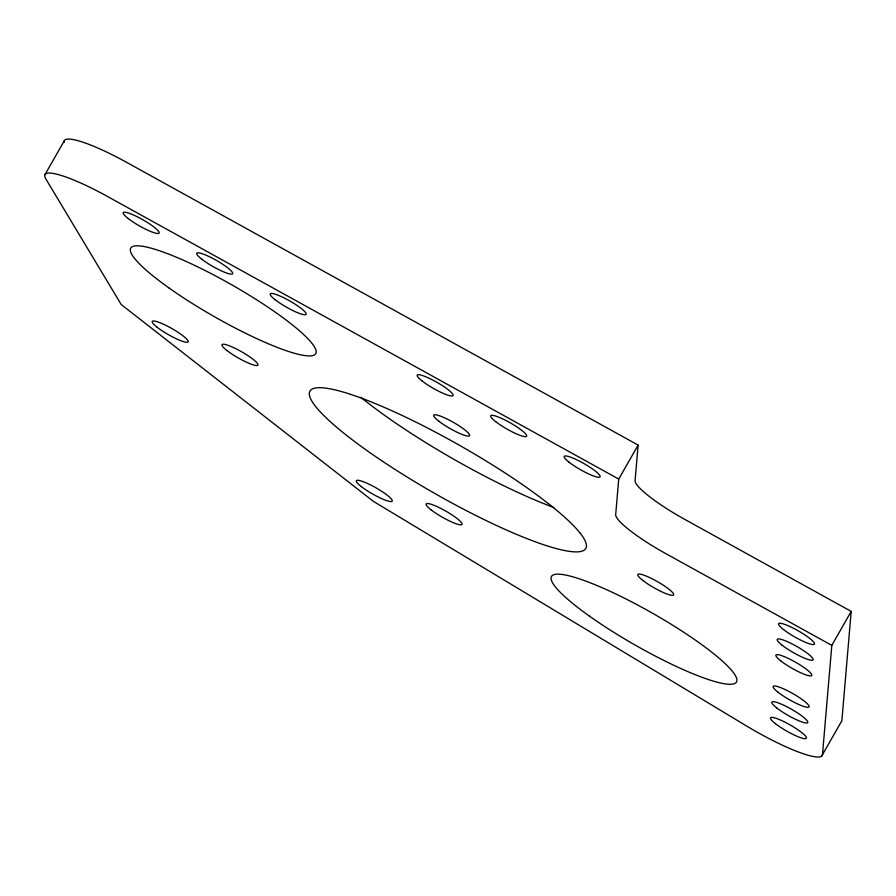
<?xml version="1.0" encoding="UTF-8"?>
<svg xmlns="http://www.w3.org/2000/svg" width="896" height="896" viewBox="0 0 896 896"><rect width="100%" height="100%" fill="white"/><g stroke="black" fill="none" stroke-linecap="round" stroke-linejoin="round"><path stroke-width="1.34" d="M618.733 479.069L615.698 514.573A58.15 9.901 29.7 0 0 665.515 553.459L831.813 645.378L822.483 754.578A70.258 11.962 29.7 0 1 746.973 726.23L373.386 501.368L121.206 304.539L45.92 179.077A70.258 11.962 29.7 0 1 107.162 196.291L618.733 479.069L638.12 445.088L126.549 162.31A70.258 11.962 29.7 0 0 64.187 142.453M638.12 445.088L635.085 480.592A58.15 9.901 29.7 0 0 684.902 519.467L851.2 611.397L841.87 720.597A70.258 11.962 29.7 0 1 841.03 722.165L821.643 756.146M45.035 174.53L64.422 140.549M831.813 645.378L851.2 611.397M553.784 507.483A158.816 27.037 29.7 0 1 360.819 397.253M580.16 533.131L577.562 530.029A158.816 27.037 29.7 0 0 342.541 391.866A158.816 27.037 29.7 0 0 419.608 484.613A158.816 27.037 29.7 0 0 580.373 533.422L580.16 533.131M128.206 218.523A20.642 3.517 29.7 0 0 158.491 233.453A20.642 3.517 29.7 0 0 136.83 216.552A20.642 3.517 29.7 0 0 128.206 218.523M201.712 259.146A20.642 3.517 29.7 0 0 231.997 274.086A20.642 3.517 29.7 0 0 210.336 257.174A20.642 3.517 29.7 0 0 201.712 259.146M275.218 299.779A20.642 3.517 29.7 0 0 305.502 314.72A20.642 3.517 29.7 0 0 283.842 297.808A20.642 3.517 29.7 0 0 275.218 299.779M422.195 381.035A20.642 3.517 29.7 0 0 452.491 395.965A20.642 3.517 29.7 0 0 430.83 379.064A20.642 3.517 29.7 0 0 422.195 381.035M495.69 421.646A20.642 3.517 29.7 0 0 525.974 436.587A20.642 3.517 29.7 0 0 504.314 419.675A20.642 3.517 29.7 0 0 495.69 421.646M569.184 462.28A20.642 3.517 29.7 0 0 599.48 477.221A20.642 3.517 29.7 0 0 577.819 460.309A20.642 3.517 29.7 0 0 569.184 462.28M438.67 421.086A20.642 3.517 29.7 0 0 468.955 436.027A20.642 3.517 29.7 0 0 447.294 419.115A20.642 3.517 29.7 0 0 438.67 421.086M227.002 350.56A20.642 3.517 29.7 0 0 257.298 365.49A20.642 3.517 29.7 0 0 235.637 348.589A20.642 3.517 29.7 0 0 227.002 350.56M431.088 509.835A20.642 3.517 29.7 0 0 461.373 524.776A20.642 3.517 29.7 0 0 439.712 507.864A20.642 3.517 29.7 0 0 431.088 509.835M642.757 580.373A20.642 3.517 29.7 0 0 673.042 595.302A20.642 3.517 29.7 0 0 651.381 578.402A20.642 3.517 29.7 0 0 642.757 580.373M157.226 327.309A20.642 3.517 29.7 0 0 187.51 342.238A20.642 3.517 29.7 0 0 165.85 325.338A20.642 3.517 29.7 0 0 157.226 327.309M361.312 486.584A20.642 3.517 29.7 0 0 391.597 501.525A20.642 3.517 29.7 0 0 369.936 484.613A20.642 3.517 29.7 0 0 361.312 486.584M783.541 629.574A20.642 3.517 29.7 0 0 813.826 644.515A20.642 3.517 29.7 0 0 792.165 627.603A20.642 3.517 29.7 0 0 783.541 629.574M782.197 645.266A20.642 3.517 29.7 0 0 812.493 660.206A20.642 3.517 29.7 0 0 790.832 643.294A20.642 3.517 29.7 0 0 782.197 645.266M780.864 660.957A20.642 3.517 29.7 0 0 811.149 675.898A20.642 3.517 29.7 0 0 789.488 658.986A20.642 3.517 29.7 0 0 780.864 660.957M778.176 692.339A20.642 3.517 29.7 0 0 808.472 707.269A20.642 3.517 29.7 0 0 786.811 690.368A20.642 3.517 29.7 0 0 778.176 692.339M776.843 708.019A20.642 3.517 29.7 0 0 807.128 722.96A20.642 3.517 29.7 0 0 785.467 706.048A20.642 3.517 29.7 0 0 776.843 708.019M775.499 723.71A20.642 3.517 29.7 0 0 805.784 738.651A20.642 3.517 29.7 0 0 784.123 721.739A20.642 3.517 29.7 0 0 775.499 723.71M588.762 615.642A106.501 18.133 29.7 0 0 736.344 682.237A106.501 18.133 29.7 0 0 606.838 589.803A106.501 18.133 29.7 0 0 588.762 615.642M169.131 288.053A106.501 18.133 29.7 0 0 315.75 353.64A106.501 18.133 29.7 0 0 184.856 260.87A106.501 18.133 29.7 0 0 169.131 288.053"/></g></svg>
